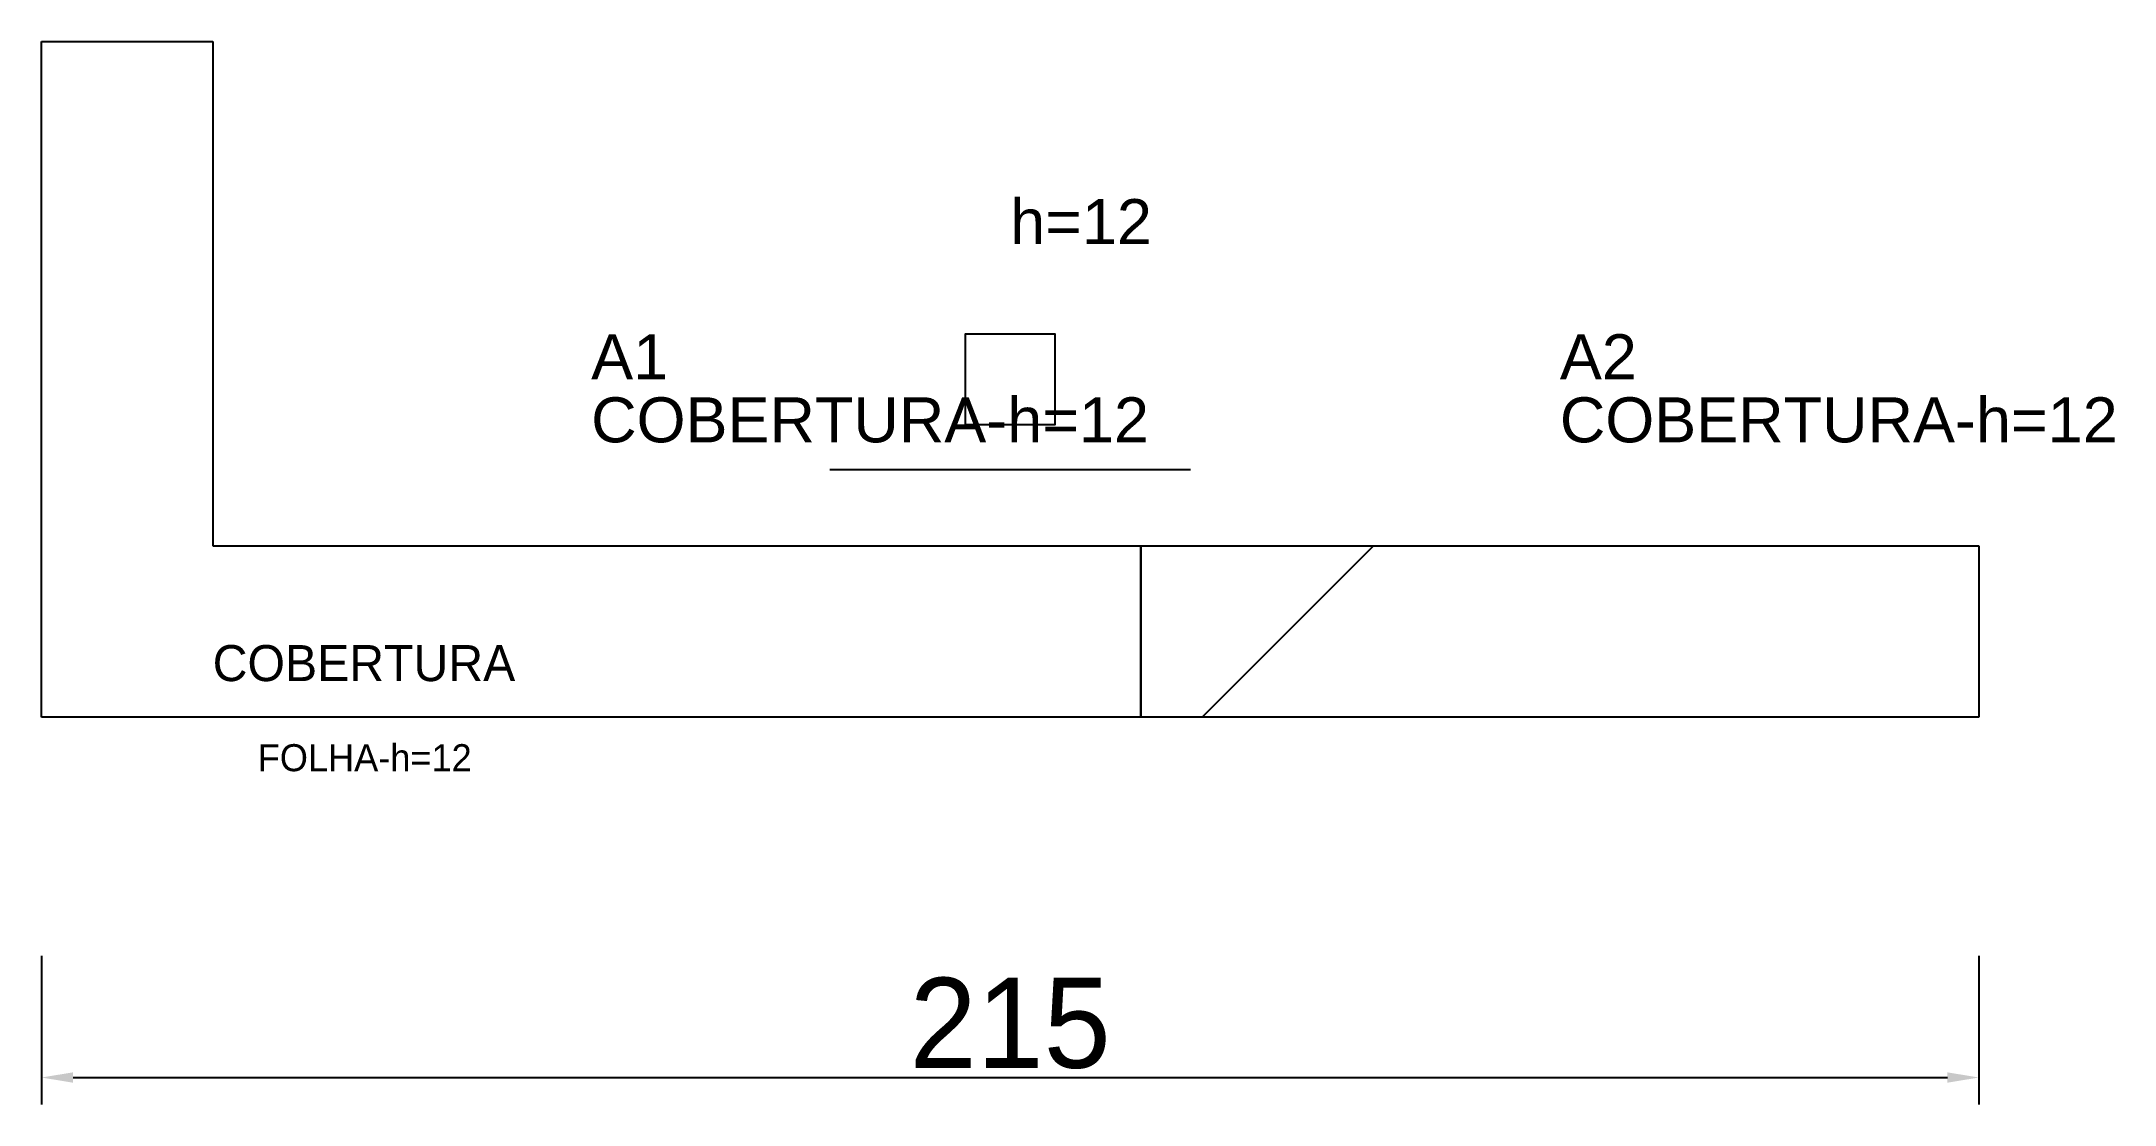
# Model space of a CAD drawing. Header units: metres. Extents: x 222 to 452, y 84 to 202.
import ezdxf

# ---------------------------------------------------------------- set-up
doc = ezdxf.new("R2010")
doc.units = ezdxf.units.M
for name, color, linetype in [('3', 3, 'CONTINUOUS'), ('AUX00', 7, 'CONTINUOUS'), ('COTA', 241, 'CONTINUOUS'), ('FOLHA', 255, 'CONTINUOUS'), ('Hachura', 251, 'CONTINUOUS'), ('NOMENCLATURA', 7, 'CONTINUOUS'), ('Nível', 160, 'CONTINUOUS'), ('Painéis', 200, 'CONTINUOUS'), ('Pilares', 5, 'CONTINUOUS'), ('SARR_2.2x7', 40, 'CONTINUOUS')]:
    doc.layers.add(name, color=color, linetype=linetype)
doc.styles.add('ARIAL', font='Arial.ttf')
doc.styles.add('STR_STANDARD', font='arial.ttf')
doc.dimstyles.new('EZ DXF', dxfattribs={"dimtxt": 10, "dimasz": 3.5, "dimexe": 3, "dimexo": 1.5, "dimgap": 1, "dimtad": 1, "dimdec": 1, "dimdsep": 46, "dimcen": 2.5, "dimazin": 3, "dimtfac": 1, "dimtmove": 0, "dimatfit": 3})

msp = doc.modelspace()

# ---------------------------------------------------------------- hatches: boundary and pattern name
at = {"layer": 'Hachura'}
h = msp.add_hatch(dxfattribs=at)
h.set_pattern_fill('ANSI31', scale=50)
h.paths.add_polyline_path([(241.2, 145.5), (437.2, 145.5), (437.2, 126.5), (222.2, 126.5), (222.2, 201.5), (241.2, 201.5)])
h = msp.add_hatch(dxfattribs=at)
h.set_pattern_fill('ANSI31', scale=50)
h.paths.add_polyline_path([(241.2, 145.5), (437.2, 145.5), (437.2, 126.5), (222.2, 126.5), (222.2, 201.5), (241.2, 201.5)])

# ---------------------------------------------------------------- linework, layer by layer
at = {"layer": '3'}
msp.add_lwpolyline([(344.2, 126.5), (344.2, 145.5)], close=True, dxfattribs=at)
msp.add_lwpolyline([(344.2, 126.5), (344.2, 145.5)], close=True, dxfattribs=at)
at = {"layer": 'Painéis', "color": 200}
for p, q in [((222.2, 126.5), (222.2, 201.5)), ((222.2, 201.5), (241.2, 201.5)), ((222.2, 126.5), (222.2, 201.5)), ((222.2, 201.5), (241.2, 201.5)), ((241.2, 201.5), (241.2, 145.5)), ((241.2, 201.5), (241.2, 145.5)), ((241.2, 145.5), (437.2, 145.5)), ((241.2, 145.5), (437.2, 145.5)), ((437.2, 145.5), (437.2, 126.5)), ((437.2, 145.5), (437.2, 126.5)), ((437.2, 126.5), (222.2, 126.5)), ((437.2, 126.5), (222.2, 126.5))]:
    msp.add_line(p, q, dxfattribs=at)
at = {"layer": 'Pilares'}
msp.add_lwpolyline([(324.7, 159), (334.7, 159), (334.7, 169), (324.7, 169)], close=True, dxfattribs=at)
msp.add_lwpolyline([(324.7, 159), (334.7, 159), (334.7, 169), (324.7, 169)], close=True, dxfattribs=at)
at = {"layer": 'SARR_2.2x7'}
msp.add_line((309.7, 154), (349.7, 154), dxfattribs=at)
msp.add_line((309.7, 154), (349.7, 154), dxfattribs=at)

# ---------------------------------------------------------------- texts
at = {"layer": '3', "style": 'STR_STANDARD'}
for s, p in [('A1', (283.2, 164)), ('A1', (283.2, 164)), ('A2', (390.7, 164)), ('A2', (390.7, 164))]:
    msp.add_text(s, height=5, dxfattribs=at).set_placement(p)
at = {"layer": 'AUX00', "style": 'STR_STANDARD'}
for p in [(283.2, 157), (283.2, 157), (390.7, 157), (390.7, 157)]:
    msp.add_text('COBERTURA-h=12', height=5, dxfattribs=at).set_placement(p)
at = {"layer": 'FOLHA'}
msp.add_text('FOLHA-h=12', height=3, dxfattribs=at).set_placement((246.2, 120.5))
msp.add_text('FOLHA-h=12', height=3, dxfattribs=at).set_placement((246.2, 120.5))
at = {"layer": 'NOMENCLATURA', "insert": (329.7, 184), "char_height": 5, "attachment_point": 1, "style": 'ARIAL'}
msp.add_mtext('h=12', dxfattribs=at)
msp.add_mtext('h=12', dxfattribs=at)
at = {"layer": 'Nível'}
msp.add_text('COBERTURA', height=4, dxfattribs=at).set_placement((241.2, 130.5))
msp.add_text('COBERTURA', height=4, dxfattribs=at).set_placement((241.2, 130.5))

# ---------------------------------------------------------------- dimensions: what is measured, and where the dimension line sits
at = {"layer": 'COTA'}
msp.add_linear_dim(base=(222.2, 86.5), p1=(222.2, 101.5), p2=(437.2, 101.5), dimstyle='EZ DXF', dxfattribs=at).render()
msp.add_linear_dim(base=(222.2, 86.5), p1=(222.2, 101.5), p2=(437.2, 101.5), dimstyle='EZ DXF', dxfattribs=at).render()

doc.saveas('drawing.dxf')
